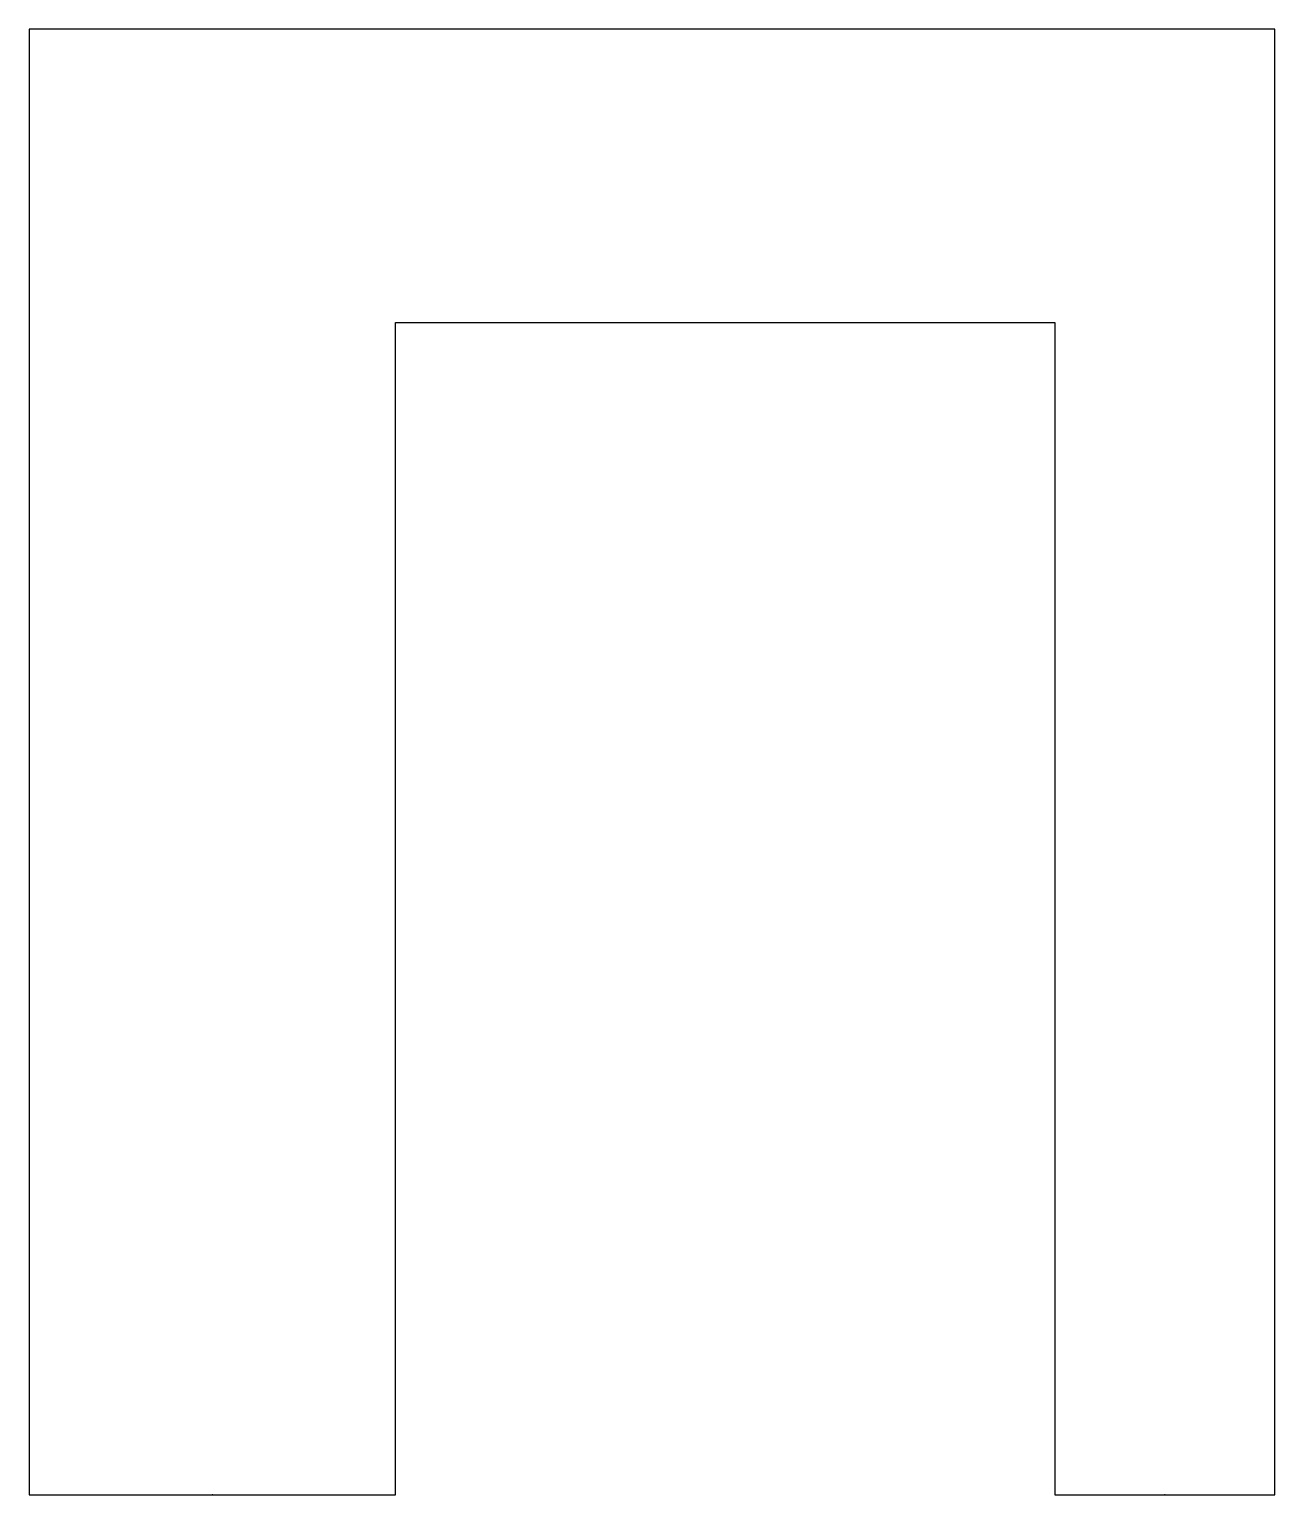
# Model space of a CAD drawing. Header units: millimetres. Extents: x -47.2 to -30.2, y -8.4 to 11.6.
import ezdxf

# ---------------------------------------------------------------- set-up
doc = ezdxf.new("R2010")
doc.units = ezdxf.units.MM
doc.layers.get('0').update_dxf_attribs({"linetype": 'CONTINUOUS'})

msp = doc.modelspace()

# ---------------------------------------------------------------- linework, layer by layer
for p, q in [((-30.181, 11.62), (-47.181, 11.62)), ((-47.181, 11.62), (-47.181, -8.38)), ((-30.181, -8.38), (-30.181, 11.62)), ((-42.181, -8.38), (-42.181, 7.62)), ((-42.181, 7.62), (-33.181, 7.62)), ((-33.181, 7.62), (-33.181, -8.38)), ((-47.181, -8.38), (-42.181, -8.38)), ((-33.181, -8.38), (-30.181, -8.38))]:
    msp.add_line(p, q)
for p in [(-44.681, -8.38), (-31.681, -8.38)]:
    msp.add_point(p)

doc.saveas('drawing.dxf')
